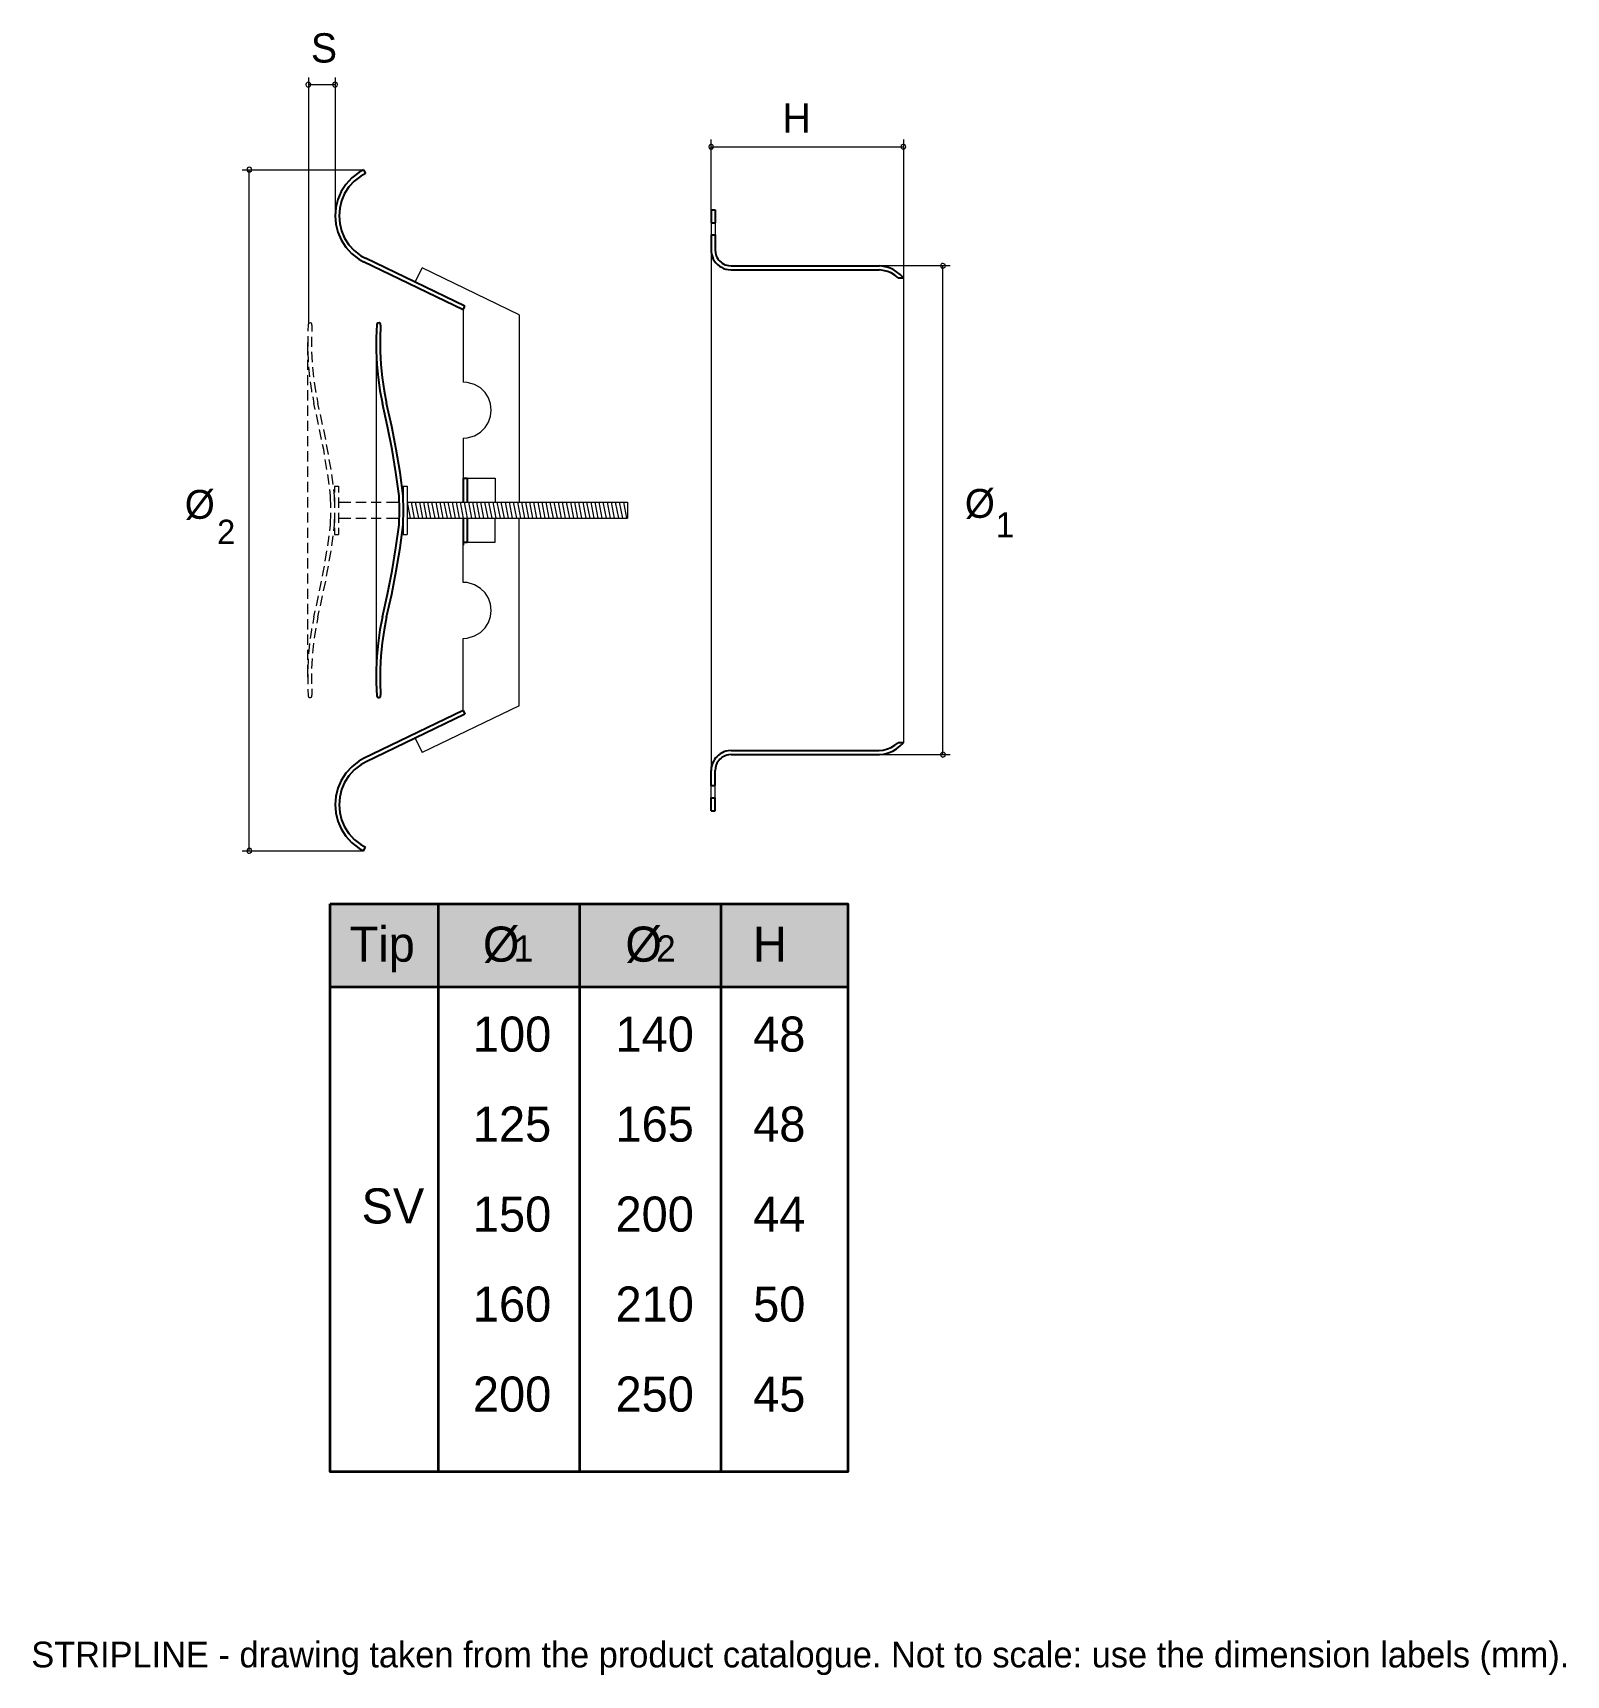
# Model space of a CAD drawing. Extents: x 0 to 239, y -13 to 242.
import ezdxf

# ---------------------------------------------------------------- set-up
doc = ezdxf.new("R2010")
doc.units = 0
for name, color, linetype in [('FILL', 8, 'Continuous'), ('GEOMETRY', 7, 'Continuous'), ('NOTE', 1, 'Continuous'), ('TEXT', 7, 'Continuous')]:
    doc.layers.add(name, color=color, linetype=linetype)

msp = doc.modelspace()

# ---------------------------------------------------------------- hatches: boundary and pattern name
at = {"layer": 'FILL'}
msp.add_hatch(color=7, dxfattribs=at).paths.add_polyline_path([(46.53, 106.78), (127.07, 106.78), (127.07, 93.86), (46.53, 93.86), (46.53, 106.78)])

# ---------------------------------------------------------------- linework, layer by layer
at = {"layer": 'GEOMETRY', "lineweight": 15}
for points in [[(43.12, 235.36), (43.12, 197.01)], [(47.27, 235.36), (47.27, 213.84)], [(43.12, 234.24), (47.27, 234.24)], [(105.8, 214.76), (105.8, 225.7)], [(135.7, 225.7), (135.7, 204.17)], [(105.8, 224.58), (135.7, 224.58)], [(32.8, 220.99), (51.71, 220.99)], [(33.92, 115.04), (33.92, 220.99)], [(142.98, 206.03), (131.97, 206.03)], [(141.86, 130), (141.86, 206.03)], [(131.97, 130), (142.99, 130)], [(32.8, 115.04), (51.71, 115.04)]]:
    msp.add_lwpolyline(points, dxfattribs=at)
for points in [[(43.5, 234.24), (43.43, 234.42), (43.3, 234.56), (43.12, 234.6), (42.94, 234.56), (42.78, 234.42), (42.74, 234.24), (42.78, 234.04), (42.94, 233.91), (43.12, 233.86), (43.3, 233.91), (43.43, 234.04), (43.5, 234.24)], [(47.65, 234.24), (47.6, 234.42), (47.4, 234.57), (47.23, 234.61), (47.09, 234.58), (47, 234.5), (46.94, 234.38), (46.93, 234.23), (46.94, 234.09), (47, 233.97), (47.1, 233.88), (47.23, 233.85), (47.4, 233.9), (47.6, 234.04), (47.65, 234.24)], [(106.16, 224.58), (106.11, 224.76), (105.98, 224.89), (105.8, 224.96), (105.6, 224.89), (105.46, 224.76), (105.42, 224.58), (105.46, 224.4), (105.6, 224.24), (105.8, 224.2), (105.98, 224.24), (106.11, 224.4), (106.16, 224.58)], [(136.08, 224.58), (136.03, 224.76), (135.9, 224.89), (135.7, 224.96), (135.52, 224.89), (135.38, 224.76), (135.34, 224.58), (135.38, 224.4), (135.52, 224.24), (135.7, 224.2), (135.9, 224.24), (136.03, 224.4), (136.08, 224.58)], [(34.3, 220.99), (34.26, 221.19), (34.05, 221.33), (33.88, 221.38), (33.75, 221.35), (33.66, 221.27), (33.6, 221.14), (33.58, 221), (33.6, 220.86), (33.66, 220.74), (33.75, 220.65), (33.88, 220.62), (34.05, 220.67), (34.26, 220.81), (34.3, 220.99)], [(142.24, 206.03), (142.2, 206.23), (141.99, 206.38), (141.82, 206.42), (141.69, 206.39), (141.6, 206.31), (141.54, 206.18), (141.52, 206.04), (141.54, 205.9), (141.6, 205.78), (141.69, 205.69), (141.82, 205.66), (141.99, 205.71), (142.2, 205.85), (142.24, 206.03)], [(142.24, 130), (142.2, 130.18), (142.06, 130.34), (141.86, 130.39), (141.68, 130.34), (141.55, 130.18), (141.5, 130), (141.55, 129.82), (141.68, 129.69), (141.86, 129.62), (142.06, 129.69), (142.2, 129.82), (142.24, 130)], [(34.3, 115.04), (34.26, 115.25), (34.05, 115.39), (33.88, 115.44), (33.75, 115.41), (33.65, 115.32), (33.6, 115.19), (33.58, 115.05), (33.6, 114.9), (33.66, 114.78), (33.76, 114.69), (33.89, 114.67), (34.06, 114.72), (34.26, 114.87), (34.3, 115.04)]]:
    msp.add_lwpolyline(points, close=True, dxfattribs=at)
at = {"layer": 'GEOMETRY', "lineweight": 25}
for points in [[(51.71, 220.99), (50.99, 220.59), (49.86, 219.72), (48.93, 218.71), (48.21, 217.59), (47.69, 216.39), (47.38, 215.12), (47.28, 213.83), (47.38, 212.54), (47.69, 211.28), (48.2, 210.08), (48.93, 208.96), (49.85, 207.95), (50.99, 207.09), (51.71, 206.66)], [(52, 220.43), (51.28, 220.02), (50.25, 219.24), (49.4, 218.31), (48.75, 217.28), (48.28, 216.18), (48, 215.01), (47.9, 213.82), (48, 212.63), (48.28, 211.47), (48.75, 210.36), (49.4, 209.33), (50.25, 208.41), (51.28, 207.62), (52, 207.22)], [(51.71, 220.99), (52, 220.43)], [(105.8, 214.76), (106.41, 214.76)], [(105.8, 214.76), (105.8, 212.74)], [(106.41, 214.76), (106.41, 212.74)], [(105.8, 212.74), (106.41, 212.74)], [(105.8, 210.87), (105.8, 208.52), (105.82, 208.15), (105.88, 207.78), (105.98, 207.43), (106.13, 207.1), (106.32, 206.79), (106.54, 206.51), (106.79, 206.24), (107.07, 206.01), (107.38, 205.82), (107.71, 205.65), (108.06, 205.53), (108.42, 205.45), (108.9, 205.43)], [(105.8, 210.87), (106.41, 210.87)], [(106.41, 210.87), (106.41, 208.52)], [(67.47, 199.75), (52, 207.22)], [(106.41, 208.52), (106.45, 208.09), (106.51, 207.84), (106.59, 207.6), (106.7, 207.37), (106.82, 207.15), (106.97, 206.95), (107.14, 206.76), (107.33, 206.6), (107.53, 206.45), (107.74, 206.32), (107.97, 206.22), (108.22, 206.13), (108.47, 206.08), (108.9, 206.03)], [(67.2, 199.19), (51.71, 206.66)], [(108.9, 206.03), (131.97, 206.03)], [(108.9, 205.43), (131.95, 205.43)], [(134.87, 204.17), (134.35, 204.57), (133.81, 204.93), (133.21, 205.18), (132.58, 205.34), (131.93, 205.43)], [(135.7, 204.17), (135.2, 204.69), (134.64, 205.13), (134.04, 205.52), (133.36, 205.78), (132.67, 205.96), (131.97, 206.03)], [(134.87, 204.17), (135.7, 204.17)], [(67.2, 199.19), (67.47, 199.75)], [(53.75, 196.92), (53.66, 194.86), (53.68, 192.8), (53.77, 190.74), (53.97, 188.67), (54.26, 186.63), (54.64, 184.61)], [(54.35, 196.81), (54.33, 196.97), (54.24, 197.11), (54.11, 197.17), (53.95, 197.15), (53.82, 197.06), (53.75, 196.92)], [(54.35, 196.81), (54.29, 194.77), (54.29, 192.71), (54.4, 190.67), (54.6, 188.65), (54.89, 186.61), (55.27, 184.61)], [(57.25, 170.26), (56.75, 173.87), (56.15, 177.48), (55.45, 181.05), (54.64, 184.61)], [(57.87, 170.26), (57.38, 173.87), (56.78, 177.48), (56.08, 181.05), (55.27, 184.61)], [(67.2, 173.02), (67.2, 169.27)], [(67.2, 173.02), (67.83, 173.02)], [(67.83, 173.02), (67.83, 169.27)], [(57.25, 165.77), (57.29, 168.02), (57.25, 170.26)], [(57.87, 165.75), (57.92, 168.02), (57.87, 170.31)], [(67.2, 166.78), (67.2, 162.57)], [(67.83, 166.78), (67.83, 163.04)], [(54.64, 151.44), (55.45, 154.99), (56.15, 158.58), (56.75, 162.16), (57.25, 165.77)], [(55.27, 151.44), (56.08, 154.99), (56.78, 158.58), (57.38, 162.16), (57.87, 165.77)], [(67.2, 163.04), (67.83, 163.04)], [(54.64, 151.44), (54.26, 149.4), (53.97, 147.36), (53.77, 145.32), (53.68, 143.26), (53.66, 141.19), (53.75, 139.13)], [(55.27, 151.44), (54.89, 149.43), (54.6, 147.41), (54.4, 145.37), (54.29, 143.33), (54.29, 141.28), (54.35, 139.24)], [(53.75, 139.13), (53.81, 138.97), (53.95, 138.88), (54.11, 138.88), (54.24, 138.95), (54.33, 139.09), (54.35, 139.24)], [(67.2, 136.87), (51.71, 129.38)], [(67.47, 136.3), (52, 128.82)], [(67.2, 136.87), (67.47, 136.31)], [(108.9, 130.63), (108.42, 130.59), (108.1, 130.52), (107.78, 130.42), (107.49, 130.29), (107.21, 130.12), (106.95, 129.94), (106.71, 129.72), (106.49, 129.48), (106.3, 129.22), (106.14, 128.94), (106, 128.65), (105.9, 128.33), (105.82, 128.01), (105.8, 127.51)], [(108.9, 130.63), (131.95, 130.63)], [(131.93, 130.63), (132.58, 130.7), (133.21, 130.88), (133.81, 131.12), (134.35, 131.46), (134.87, 131.86)], [(131.97, 130), (132.67, 130.09), (133.36, 130.27), (134.04, 130.54), (134.64, 130.9), (135.2, 131.35), (135.7, 131.86)], [(134.87, 131.87), (135.7, 131.87)], [(51.71, 129.38), (50.99, 128.97), (49.86, 128.11), (48.93, 127.1), (48.21, 125.98), (47.69, 124.77), (47.38, 123.51), (47.28, 122.22), (47.38, 120.93), (47.69, 119.67), (48.21, 118.46), (48.93, 117.34), (49.85, 116.34), (50.99, 115.47), (51.71, 115.04)], [(52, 128.82), (51.28, 128.41), (50.25, 127.62), (49.4, 126.7), (48.75, 125.67), (48.28, 124.56), (47.99, 123.4), (47.9, 122.21), (47.99, 121.02), (48.28, 119.86), (48.75, 118.75), (49.4, 117.72), (50.25, 116.8), (51.28, 116.01), (52, 115.61)], [(108.9, 130), (108.47, 129.96), (108.22, 129.9), (107.98, 129.82), (107.75, 129.72), (107.53, 129.59), (107.33, 129.44), (107.14, 129.27), (106.97, 129.08), (106.82, 128.88), (106.69, 128.66), (106.58, 128.43), (106.5, 128.19), (106.45, 127.94), (106.41, 127.51)], [(108.9, 130), (131.97, 130)], [(105.8, 125.18), (105.8, 127.51)], [(106.41, 125.18), (106.41, 127.51)], [(105.8, 125.18), (106.41, 125.18)], [(105.8, 121.28), (105.8, 123.3)], [(105.8, 123.3), (106.41, 123.3)], [(106.41, 121.28), (106.41, 123.3)], [(105.8, 121.28), (106.41, 121.28)], [(51.71, 115.04), (52, 115.61)]]:
    msp.add_lwpolyline(points, dxfattribs=at)
at = {"layer": 'GEOMETRY', "lineweight": 13}
for points in [[(105.8, 212.74), (105.8, 210.88)], [(106.41, 212.74), (106.41, 210.88)], [(105.8, 208.52), (105.8, 127.51)], [(59.74, 203.48), (60.81, 205.74)], [(75.93, 198.43), (60.81, 205.74)], [(135.7, 204.17), (135.7, 131.86)], [(43.07, 196.92), (43.03, 195.87)], [(43.68, 196.81), (43.68, 196.97), (43.59, 197.11), (43.43, 197.17), (43.28, 197.15), (43.14, 197.06), (43.07, 196.92)], [(43.68, 196.81), (43.66, 195.83)], [(67.2, 199.19), (67.2, 187.96)], [(75.93, 198.43), (75.93, 169.27)], [(43.01, 195.09), (43.01, 193.49)], [(43.61, 195.02), (43.61, 194.77), (43.63, 193.45)], [(42.98, 194.12), (42.98, 192.22)], [(43.01, 192.71), (43.1, 191.12)], [(43.63, 192.67), (43.72, 191.07)], [(53.66, 194.12), (53.66, 142.05)], [(42.98, 191.43), (42.98, 189.84)], [(43.16, 190.33), (43.3, 188.76)], [(43.77, 190.29), (43.93, 188.72)], [(42.98, 189.05), (42.98, 187.46)], [(42.98, 186.68), (42.98, 185.11)], [(43.41, 187.98), (43.59, 186.63), (43.63, 186.41)], [(44.04, 187.93), (44.22, 186.61), (44.26, 186.36)], [(67.2, 179.23), (67.83, 179.28), (68.97, 179.62), (69.9, 180.16), (70.63, 180.88), (71.15, 181.72), (71.46, 182.64), (71.56, 183.61), (71.46, 184.57), (71.15, 185.49), (70.63, 186.33), (69.91, 187.04), (68.97, 187.58), (67.83, 187.91), (67.2, 187.96)], [(42.98, 184.3), (42.98, 182.73)], [(43.79, 185.65), (43.97, 184.61)], [(44.19, 183.67), (43.97, 184.61)], [(44.42, 185.58), (44.6, 184.61)], [(44.82, 183.67), (44.6, 184.61)], [(42.98, 181.92), (42.98, 180.35)], [(44.71, 181.36), (44.37, 182.91)], [(45.34, 181.36), (44.98, 182.91)], [(42.98, 179.54), (42.98, 177.98)], [(45.18, 179.03), (44.87, 180.58)], [(45.81, 179.03), (45.5, 180.58)], [(67.2, 179.23), (67.2, 173.02)], [(42.98, 177.19), (42.98, 175.6)], [(45.61, 176.7), (45.5, 177.48), (45.34, 178.25)], [(46.23, 176.7), (46.1, 177.48), (45.96, 178.25)], [(42.98, 174.81), (42.98, 173.22)], [(46.01, 174.36), (45.74, 175.91)], [(46.64, 174.36), (46.37, 175.91)], [(42.98, 172.44), (42.98, 170.84)], [(46.35, 172.01), (46.12, 173.58)], [(46.57, 170.26), (46.44, 171.23)], [(46.95, 172.01), (46.75, 173.58)], [(47.2, 170.26), (47.06, 171.23)], [(47.2, 171.76), (47.83, 171.76), (47.83, 170.8)], [(47.2, 171.76), (47.2, 170.8)], [(57.87, 171.76), (58.48, 171.76)], [(57.87, 171.76), (57.87, 164.27)], [(58.48, 171.76), (58.48, 164.27)], [(67.83, 173.02), (72.2, 173.02)], [(72.2, 173.02), (72.2, 169.27)], [(42.98, 170.06), (42.98, 168.47)], [(46.62, 168.42), (46.57, 170.26)], [(47.24, 168.42), (47.2, 170.31)], [(47.2, 169.99), (47.2, 168.42)], [(47.83, 169.99), (47.83, 168.42)], [(47.83, 169.27), (49.73, 169.27)], [(50.52, 169.27), (52.11, 169.27)], [(52.9, 169.27), (54.47, 169.27)], [(55.27, 169.27), (57.18, 169.27)], [(58.48, 169.27), (92.77, 169.27)], [(58.48, 169.27), (58.97, 166.78)], [(59.13, 169.27), (59.6, 166.78)], [(59.76, 169.27), (60.25, 166.78)], [(60.39, 169.27), (60.88, 166.78)], [(61.04, 169.27), (61.51, 166.78)], [(61.66, 169.27), (62.13, 166.78)], [(62.29, 169.27), (62.79, 166.78)], [(62.94, 169.27), (63.41, 166.78)], [(63.57, 169.27), (64.04, 166.78)], [(64.2, 169.27), (64.69, 166.78)], [(64.83, 169.27), (65.32, 166.78)], [(65.48, 169.27), (65.95, 166.78)], [(66.11, 169.27), (66.6, 166.78)], [(66.73, 169.27), (67.23, 166.78)], [(67.38, 169.27), (67.85, 166.78)], [(68.01, 169.27), (68.5, 166.78)], [(68.64, 169.27), (69.13, 166.78)], [(69.29, 169.27), (69.76, 166.78)], [(69.92, 169.27), (70.39, 166.78)], [(70.54, 169.27), (71.04, 166.78)], [(71.17, 169.27), (71.67, 166.78)], [(71.82, 169.27), (72.3, 166.78)], [(72.45, 169.27), (72.94, 166.78)], [(73.08, 169.27), (73.57, 166.78)], [(73.73, 169.27), (74.2, 166.78)], [(74.36, 169.27), (74.85, 166.78)], [(74.99, 169.27), (75.48, 166.78)], [(75.64, 169.27), (76.11, 166.78)], [(76.26, 169.27), (76.76, 166.78)], [(76.89, 169.27), (77.39, 166.78)], [(77.54, 169.27), (78.01, 166.78)], [(78.17, 169.27), (78.64, 166.78)], [(78.8, 169.27), (79.29, 166.78)], [(79.43, 169.27), (79.92, 166.78)], [(80.08, 169.27), (80.55, 166.78)], [(80.7, 169.27), (81.2, 166.78)], [(81.33, 169.27), (81.83, 166.78)], [(81.98, 169.27), (82.45, 166.78)], [(82.61, 169.27), (83.1, 166.78)], [(83.24, 169.27), (83.73, 166.78)], [(83.89, 169.27), (84.36, 166.78)], [(84.52, 169.27), (85.01, 166.78)], [(85.14, 169.27), (85.64, 166.78)], [(85.8, 169.27), (86.27, 166.78)], [(86.42, 169.27), (86.89, 166.78)], [(87.05, 169.27), (87.55, 166.78)], [(87.68, 169.27), (88.17, 166.78)], [(88.33, 169.27), (88.8, 166.78)], [(88.96, 169.27), (89.45, 166.78)], [(89.59, 169.27), (90.08, 166.78)], [(90.24, 169.27), (90.71, 166.78)], [(90.86, 169.27), (91.36, 166.78)], [(91.49, 169.27), (91.99, 166.78)], [(92.14, 169.27), (92.61, 166.78)], [(92.77, 169.27), (92.77, 166.78)], [(42.98, 167.68), (42.98, 166.11)], [(46.57, 165.77), (46.62, 167.63)], [(47.2, 167.63), (47.2, 166.04)], [(47.2, 165.75), (47.24, 167.63)], [(47.83, 167.63), (47.83, 166.04)], [(47.83, 166.78), (49.73, 166.78)], [(50.52, 166.78), (52.11, 166.78)], [(52.9, 166.78), (54.47, 166.78)], [(55.27, 166.78), (57.18, 166.78)], [(58.48, 166.78), (92.77, 166.78)], [(72.2, 163.04), (72.2, 166.78)], [(75.93, 137.6), (75.93, 166.78)], [(42.98, 165.3), (42.98, 163.73)], [(46.12, 162.48), (46.35, 164.05)], [(46.44, 164.83), (46.57, 165.77)], [(46.75, 162.48), (46.95, 164.05)], [(47.07, 164.83), (47.2, 165.77)], [(47.2, 165.26), (47.2, 164.27), (47.83, 164.27)], [(47.83, 165.26), (47.83, 164.27)], [(57.87, 164.27), (58.48, 164.27)], [(42.98, 162.93), (42.98, 161.36)], [(45.74, 160.12), (46.01, 161.69)], [(46.37, 160.12), (46.64, 161.69)], [(67.2, 156.8), (67.2, 163.04)], [(67.83, 163.04), (72.2, 163.04)], [(42.98, 160.55), (42.98, 158.98)], [(45.34, 157.79), (45.49, 158.58), (45.61, 159.34)], [(45.96, 157.79), (46.1, 158.58), (46.24, 159.34)], [(42.98, 158.19), (42.98, 156.6)], [(44.87, 155.46), (45.18, 157)], [(45.49, 155.46), (45.81, 157)], [(67.2, 148.08), (67.83, 148.12), (68.97, 148.46), (69.91, 149.01), (70.63, 149.72), (71.15, 150.56), (71.46, 151.48), (71.57, 152.44), (71.46, 153.4), (71.15, 154.32), (70.63, 155.16), (69.91, 155.87), (68.97, 156.42), (67.83, 156.76), (67.2, 156.8)], [(42.98, 155.82), (42.98, 154.22)], [(42.98, 153.44), (42.98, 151.85)], [(44.37, 153.15), (44.71, 154.7)], [(44.98, 153.15), (45.34, 154.7)], [(42.98, 151.06), (42.98, 149.47)], [(43.97, 151.44), (43.79, 150.41)], [(43.97, 151.44), (44.19, 152.36)], [(44.6, 151.44), (44.42, 150.46)], [(44.6, 151.44), (44.82, 152.36)], [(42.98, 148.69), (42.98, 147.09)], [(43.63, 149.63), (43.59, 149.4), (43.41, 148.06)], [(44.26, 149.69), (44.22, 149.43), (44.04, 148.12)], [(42.98, 146.31), (42.98, 144.74)], [(43.3, 147.27), (43.16, 145.7)], [(43.93, 147.34), (43.77, 145.77)], [(67.2, 136.87), (67.2, 148.08)], [(42.98, 143.93), (42.98, 142.05)], [(43.1, 144.92), (43.01, 143.33)], [(43.72, 144.96), (43.63, 143.39)], [(43.01, 142.54), (43.01, 140.97)], [(43.63, 142.61), (43.61, 141.29), (43.61, 141.02)], [(43.03, 140.16), (43.07, 139.13)], [(43.07, 139.13), (43.14, 138.97), (43.27, 138.88), (43.43, 138.88), (43.59, 138.95), (43.68, 139.09), (43.68, 139.24)], [(43.65, 140.23), (43.68, 139.24)], [(75.93, 137.61), (60.81, 130.32)], [(59.74, 132.56), (60.81, 130.32)], [(105.8, 123.3), (105.8, 125.18)], [(106.41, 123.3), (106.41, 125.18)]]:
    msp.add_lwpolyline(points, dxfattribs=at)
at = {"layer": 'GEOMETRY', "lineweight": 35}
msp.add_lwpolyline([(46.53, 106.78), (127.07, 106.78), (127.07, 18.4), (46.53, 18.4), (46.53, 106.78)], close=True, dxfattribs=at)
for points in [[(63.32, 106.78), (63.32, 18.4)], [(85.32, 106.78), (85.32, 18.4)], [(107.32, 106.78), (107.32, 18.4)], [(46.53, 93.86), (127.07, 93.86)]]:
    msp.add_lwpolyline(points, dxfattribs=at)

# ---------------------------------------------------------------- texts
at = {"layer": 'NOTE'}
msp.add_text('STRIPLINE - drawing taken from the product catalogue. Not to scale: use the dimension labels (mm).', height=4, dxfattribs=at).set_placement((0, -12))
at = {"layer": 'TEXT'}
for s, height, p in [('S', 4.56, (43.51, 237.67)), ('H', 4.56, (116.88, 226.75)), ('Ø', 4.49, (23.89, 166.69)), ('Ø', 4.49, (145.27, 166.84)), ('2', 3.8, (28.91, 162.75)), ('1', 3.91, (150.07, 163.8)), ('Tip', 5.464, (49.53, 97.79)), ('Ø', 5.46, (70.28, 97.79)), ('Ø', 5.46, (92.45, 97.79)), ('H', 5.46, (112.3, 97.79)), ('1', 4.1, (75.06, 97.79)), ('2', 4.1, (97.23, 97.79)), ('100', 5.464, (68.72, 83.79)), ('140', 5.464, (90.91, 83.79)), ('48', 5.464, (112.33, 83.79)), ('125', 5.464, (68.72, 69.79)), ('165', 5.464, (90.91, 69.79)), ('48', 5.464, (112.33, 69.79)), ('SV', 5.464, (51.4, 57.06)), ('150', 5.464, (68.72, 55.79)), ('200', 5.464, (90.91, 55.79)), ('44', 5.464, (112.33, 55.79)), ('160', 5.464, (68.72, 41.79)), ('210', 5.464, (90.91, 41.79)), ('50', 5.464, (112.33, 41.79)), ('200', 5.464, (68.72, 27.79)), ('250', 5.464, (90.91, 27.79)), ('45', 5.464, (112.33, 27.79))]:
    msp.add_text(s, height=height, dxfattribs=at).set_placement(p)

doc.saveas('drawing.dxf')
